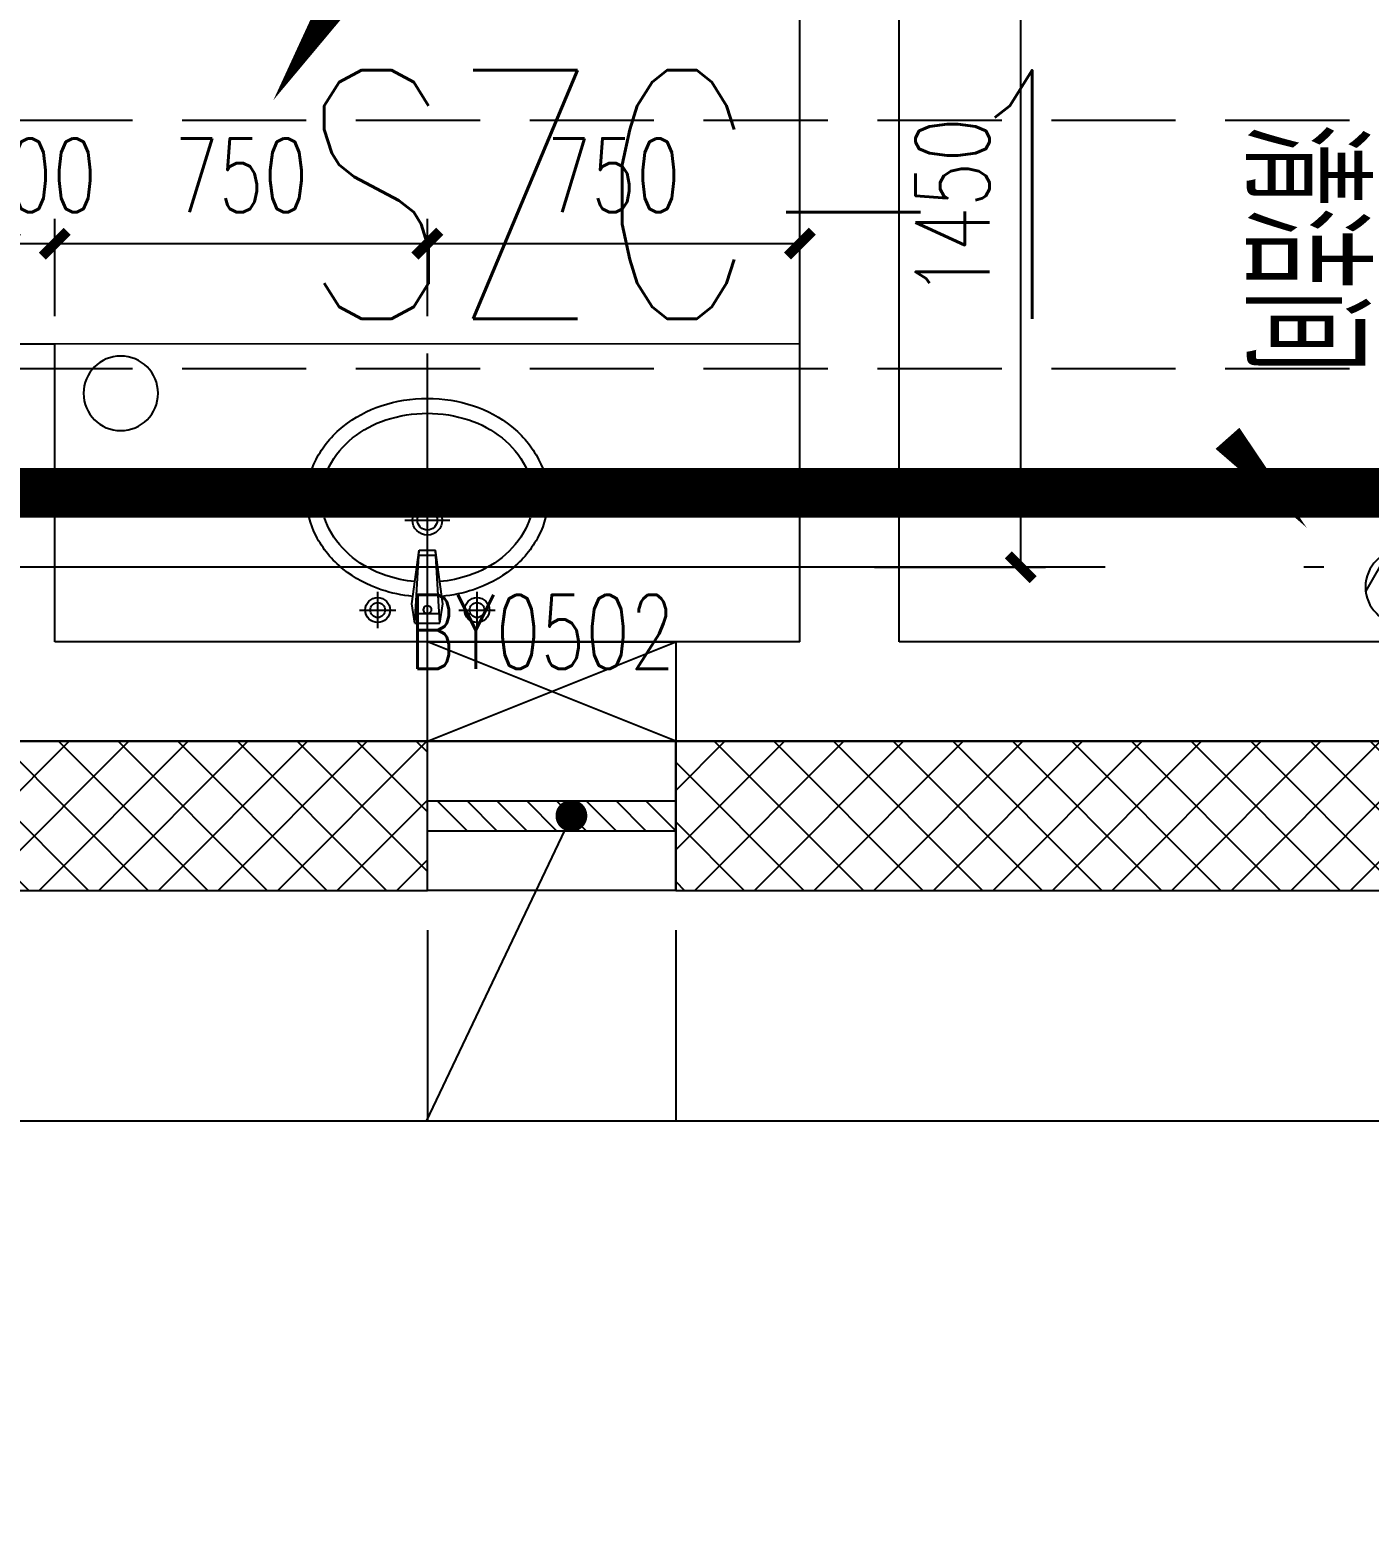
# Model space of a CAD drawing. Extents: x -222544 to -13848, y -31368 to 85559.
# Drawn here: x -38288 to -35592, y 20505 to 23522 of the extents above; entities that cross this region are included whole.
import ezdxf
from ezdxf.enums import TextEntityAlignment as Align
from ezdxf.xclip import XClip

# ---------------------------------------------------------------- set-up
doc = ezdxf.new("R2010")
doc.units = 0
doc.header["$LTSCALE"] = 1000
doc.header["$MEASUREMENT"] = 0
doc.header["$XCLIPFRAME"] = 0
for name, pattern in [('10平面$0$10平面$1$DOTE', [2.4200000000000004, 2, -0.2, 0.02, -0.2]), ('10平面$0$CENTER', [2, 1.25, -0.25, 0.25, -0.25]), ('10平面$0$DASH', [0.35, 0.25, -0.1]), ('10平面$0$DOTE', [2.4200000000000004, 2, -0.2, 0.02, -0.2])]:
    doc.linetypes.add(name, pattern=pattern)
doc.layers.get('Defpoints').update_dxf_attribs({"color": 210})
for name, color, linetype in [('10平面$0$10平面$1$A-AXIS-DOTE', 14, '10平面$0$10平面$1$DOTE'), ('10平面$0$A-AXIS-DOTE', 14, '10平面$0$DOTE'), ('10平面$0$A-AXIS-DP', 126, 'Continuous'), ('10平面$0$A-AXIS-SYMB', 3, 'Continuous'), ('10平面$0$A-HATCH-2', 251, 'Continuous'), ('10平面$0$A-LIN-V', 9, 'Continuous'), ('10平面$0$A-TEXT', 61, 'Continuous'), ('10平面$0$A-WC', 223, 'Continuous'), ('10平面$0$A-WINDOW', 140, 'Continuous'), ('10平面$0$AS-WALL', 40, 'Continuous'), ('10平面$0$AS-结构边线层', 200, 'Continuous'), ('10平面$0$DIM_ELEV', 3, 'Continuous'), ('10平面$0$PUB_HATCH', 8, 'Continuous'), ('10平面$0$建-门窗编号', 7, 'Continuous'), ('A-AXIS-DP', 126, 'Continuous'), ('A-WINDOW', 140, 'Continuous'), ('DIM_SYMB', 3, 'Continuous')]:
    doc.layers.add(name, color=color, linetype=linetype)
doc.layers.add('10平面$0$THIN', color=7, linetype='Continuous', lineweight=0)
doc.layers.add('10平面$0$柱间支撑', color=6, linetype='10平面$0$CENTER', lineweight=0)
doc.styles.add('10平面$0$_TCH_DIM_T3', font='SIMPLEX', dxfattribs={"width": 0.7058823529411765, "bigfont": 'GBCBIG'})
doc.styles.add('10平面$0$A-WIN-LABEL', font='SIMPLEX', dxfattribs={"bigfont": 'GBCBIG'})
doc.styles.add('10平面$0$TSSD_Rein', font='tj-romans1.shx', dxfattribs={"width": 0.7, "bigfont": 'tj-hztxt.shx'})
doc.styles.add('10平面$1$_TCH_WINDOW', font='SIMPLEX', dxfattribs={"height": 3.5, "bigfont": 'GBCBIG'})
doc.styles.add('_TCH_DIM_T3', font='SIMPLEX', dxfattribs={"width": 0.7058823529411765, "bigfont": 'GBCBIG'})
doc.dimstyles.new('10平面$0$_TCH_ARCH&&80', dxfattribs={"dimtxt": 238, "dimasz": 80, "dimexe": 80, "dimexo": 80, "dimgap": 101, "dimtad": 1, "dimdec": 0, "dimzin": 0, "dimdsep": 46, "dimtxsty": '10平面$0$_TCH_DIM_T3', "dimblk": '10平面$0$_ArchTick', "dimcen": 0.09, "dimclrt": 7, "dimazin": 2, "dimtfac": 1, "dimtdec": 0, "dimtix": 1, "dimtmove": 2, "dimatfit": 3, "dimfxl": 0, "dimtolj": 1, "dimtzin": 0, "dimarcsym": 0})
doc.dimstyles.new('_TCH_ARCH&&50', dxfattribs={"dimtxt": 148.75, "dimasz": 50, "dimexe": 50, "dimexo": 50, "dimgap": 63.12500000000001, "dimtad": 1, "dimdec": 0, "dimzin": 0, "dimdsep": 46, "dimtxsty": '_TCH_DIM_T3', "dimblk": 'ARCHTICK', "dimcen": 0.09, "dimclrt": 7, "dimazin": 2, "dimtfac": 1, "dimtdec": 0, "dimtix": 1, "dimtmove": 2, "dimatfit": 3, "dimfxl": 0, "dimtolj": 1, "dimtzin": 0, "dimarcsym": 0})
pattern_1 = [(45, (60, 0), (-60.000060993344, 60.000060993344), []), (135, (60, 0), (-60.000060993344, -60.00006099334399), [])]

# ---------------------------------------------------------------- blocks, each defined once
blk = doc.blocks.new('10平面$0$dote')
at = {"layer": '10平面$0$A-AXIS-DOTE', "ltscale": 2}
blk.add_line((98696.38485717773, -164750.0000000019), (-75513.61514282224, -164750.0000000009), dxfattribs=at)
blk.add_lwpolyline([(-35305.3199793071, -50417.38143724785), (-8818.791725375806, 31214.71428946406)], dxfattribs=at)
blk = doc.blocks.new('10平面$0$45345')
at = {"layer": '10平面$0$A-WC'}
h = blk.add_hatch(dxfattribs=at)
h.set_pattern_fill('ANSI31', color=256, scale=10, angle=7.69694232914171e-13)
h.set_pattern_definition([(30.00000000072439, (40598742844.53468, 3385776346.450553), (-7.937500000173811, 13.74815328497761), [])])
edge = h.paths.add_edge_path()
edge.add_arc((40598742441.34776, 3385774511.717568), 50, 0, 360)
blk.add_circle((40598742441.34776, 3385774511.717568), 50, dxfattribs=at)
blk = doc.blocks.new('10平面$0$343243')
at = {"layer": '10平面$0$10平面$1$A-AXIS-DOTE'}
blk.add_lwpolyline([(-137039.1845359175, 783549.9999155595), (-137039.1845291465, 784209.9999155595)], dxfattribs=at)
at = {"layer": '10平面$0$A-WC'}
for p, q in [((-137039.1845330456, 783829.9407035712), (-137039.1845321211, 783920.0591275479)), ((-137084.2437445717, 783874.9999160218), (-136994.125320595, 783874.9999150973)), ((-137070.6291553337, 783706.5430113167), (-137055.8879810546, 783814.2154559261)), ((-137064.1845347106, 783667.647857158), (-137055.8879810546, 783814.2154559261)), ((-137056.3608064828, 783804.1132499352), (-137022.0082601383, 783804.1132495828)), ((-137055.8879810546, 783814.2154559261), (-137022.4810853592, 783814.2154555834)), ((-137014.1845347106, 783667.6478566449), (-137022.4810853592, 783814.2154555834)), ((-137007.7399132893, 783706.5430106715), (-137022.4810853592, 783814.2154555834)), ((-137139.1845348148, 783657.4854848898), (-137139.1845340656, 783730.5143482811)), ((-136939.1845348148, 783657.485482838), (-136939.1845340656, 783730.5143462293)), ((-137175.6989661359, 783693.99991696), (-137102.6701027446, 783693.9999162109)), ((-137064.1845347106, 783667.647857158), (-137070.6291553337, 783706.5430113167)), ((-137014.1845347106, 783667.6478566449), (-137007.7399132893, 783706.5430106715)), ((-136975.6989661359, 783693.9999149082), (-136902.6701027446, 783693.9999141591)), ((-137064.1845347106, 783667.647857158), (-137014.1845347106, 783667.6478566449)), ((-137063.069927619, 783687.3385976467), (-137015.2991413982, 783687.3385971566))]:
    blk.add_line(p, q, dxfattribs=at)
for points in [[(-137068.5861527328, 783721.4655052931, -0.05503366445282638), (-137132.052788923, 783734.964308203, -0.0888493983857469), (-137208.3990421116, 783776.3516643569, -0.1049875008758899), (-137263.2745701811, 783843.1668952166, -0.1201703710503755), (-137282.0112499413, 783919.9999180507, -0.120170371050088), (-137263.2745686047, 783996.8329405003, -0.1049875008761855), (-137208.3990391642, 784063.6481702342, -0.08884939838595049), (-137132.0527851261, 784105.0355248217, -0.08005155327522542), (-137039.1845300698, 784119.9999155595, -0.08005155327514211)], [(-137039.1845300698, 784119.9999155595, -0.08005155327514211), (-136946.3162753206, 784105.0355229162, -0.08884939838606445), (-136869.9700221316, 784063.6481667622, -0.1049875008760499), (-136815.0944940622, 783996.8329359024, -0.120170371050193), (-136796.357814302, 783919.9999130684, -0.1201703710501875), (-136815.0944956387, 783843.1668906187, -0.1049875008760622), (-136869.9700250791, 783776.3516608849, -0.08884939838584911), (-136946.316279117, 783734.9643062975, -0.05503366445274368), (-137009.7829155841, 783721.4655046898, -0.0800515532754416)], [(-137064.5138742414, 783751.2102306456, -0.05606644776381915), (-137122.6293239315, 783763.445851482, -0.08884939838590888), (-137189.6757487428, 783799.7917643017, -0.1049875008761085), (-137236.6424184022, 783856.9773438561, -0.1201703710500949), (-137252.0112499413, 783919.9999177429, -0.1201703710501435), (-137236.642417109, 783983.0224913144, -0.1049875008761313), (-137189.6757462764, 784040.2080699052, -0.08884939838588762), (-137122.6293207193, 784076.5539813492, -0.08005155327528395), (-137039.1845303776, 784089.9999155595, -0.08005155327526944)], [(-137039.1845303776, 784089.9999155595, -0.08005155327526944), (-136955.7397403118, 784076.5539796371, -0.0888493983858896), (-136888.6933155005, 784040.2080668174, -0.1049875008761153), (-136841.7266458411, 783983.022487263, -0.1201703710501367), (-136826.357814302, 783919.9999133762, -0.1201703710501367), (-136841.7266471343, 783856.9773398046, -0.1049875008761155), (-136888.6933179669, 783799.7917612139, -0.08884939838591054), (-136955.7397435241, 783763.4458497699, -0.05606644776380701), (-137013.8551934652, 783751.2102301259, -0.08005155327530532)]]:
    blk.add_lwpolyline(points, format="xyb", dxfattribs=at)
for centre, radius in [((-137039.1845325833, 783874.9999155595), 30), ((-137039.1845325833, 783874.9999155595), 20), ((-137139.1845344402, 783693.9999165855), 25), ((-137139.1845344402, 783693.9999165855), 15), ((-136939.1845344402, 783693.9999145336), 25), ((-136939.1845344402, 783693.9999145336), 15)]:
    blk.add_circle(centre, radius, dxfattribs=at)
for centre, start, end in [((-137040.368334685, 783694.7285667062), 80.52522821089455, 279.4747706136177), ((-137038.0007341804, 783694.7285666818), 260.5252282108945, 99.47477061338024)]:
    blk.add_arc(centre, 7.191400878313289, start, end, dxfattribs=at)
blk = doc.blocks.new('10平面$0$G$CA7A27C8F')
at = {"layer": '10平面$0$A-AXIS-SYMB'}
for points in [[(1309.565780897043, -1862.886688232422, 0, 0, 0), (1839.565780897043, -1392.886688232422, 0, 64.00000000000001, 0), (1660.000742459447, -1552.123609111045, 0, 0, 0)], [(363.7503128051758, -3082.886688232422, 0, 0, 0), (979.5657808970427, -3472.886688232422, 0, 64.00000000000001, 0), (776.8067526002984, -3344.478057509405, 0, 0, 0)]]:
    blk.add_lwpolyline(points, format="xyseb", dxfattribs=at)
at = {"layer": '10平面$0$A-WC'}
blk.add_line((1469.585966636543, -3912.886690138839), (1469.560478822328, -2412.883340159431), dxfattribs=at)
at = {"layer": '10平面$0$AS-WALL'}
for p, q in [((2269.565788269159, -462.8866901384899), (2269.565788269276, -2312.886690138606)), ((2069.565788269166, -562.8866901385286), (2069.565788269269, -2212.886690138645)), ((2069.565788269269, -2212.886690138645), (469.5657882692757, -2212.886690139266)), ((2269.565788269159, -2312.886690138606), (2269.565788269276, -3962.886692041531)), ((2069.565788269167, -2412.886690138645), (369.5657882693146, -2412.886690139305)), ((2069.565788269167, -2412.886690138645), (2069.565788269273, -3912.886692041564)), ((2069.565788269273, -3912.886692041564), (1469.567178525713, -3912.886692041764)), ((1469.567178525746, -4012.886692041764), (1469.567178525713, -3912.886692041764)), ((2269.565788269276, -3962.886692041531), (2269.565788269396, -7212.886692046269))]:
    blk.add_line(p, q, dxfattribs=at)
at = {"layer": '10平面$0$A-LIN-V', "xscale": -1.5, "yscale": 1.5, "zscale": 1.5}
for p in [(60898115621.07091, -5078662966.917957), (60898115231.50041, -5078665547.58466)]:
    blk.add_blockref('10平面$0$45345', p, dxfattribs=at)
at = {"layer": '10平面$0$A-WINDOW', "rotation": 90}
blk.add_blockref('10平面$0$343243', (785699.5722886986, 133876.2995207682), dxfattribs=at)
at = {"layer": '10平面$0$A-TEXT', "style": '10平面$1$_TCH_WINDOW'}
blk.add_text('清洁间', height=231.4893617021278, dxfattribs=at).set_placement((1027.988727568183, -1514.808425423806))
blk = doc.blocks.new('10平面$0$43243')
at = {"layer": '10平面$0$AS-结构边线层'}
for points in [[(-230898.0392134977, 832219.9999999629), (-254254.1845321575, 760235.8172418061)], [(-196514.1845319155, 639549.9999947476), (-175294.1845318886, 639549.9999949341), (-175294.1845318901, 639719.9999949334), (-173454.184545077, 639719.9999949508), (-173454.1845450769, 640169.9996041389), (-171354.1845655983, 640169.9996053742), (-171354.1845655959, 639719.999994939), (-169514.184531931, 639719.9999949504), (-169514.184531931, 639549.9999949504), (-155994.18453193, 639549.9999950258), (-155994.1845319239, 639719.9999950267), (-146454.1845526675, 639719.9999947362), (-146454.1845526673, 640169.9996041316), (-144354.1845732057, 640169.9996053667), (-144354.184572941, 639719.9999953278), (-128354.1845286716, 639719.9999947196), (-128354.1845227627, 658059.9999962228), (-128054.1845227627, 658059.9999961429), (-128054.1845218127, 681329.9999961727), (-128354.1845218127, 681329.9999962106), (-128354.1845198617, 696459.9999962335), (-128054.1845216368, 696459.9999962758), (-128054.1845176247, 715679.9999961917)]]:
    blk.add_lwpolyline(points, dxfattribs=at)
blk = doc.blocks.new('10平面$0$w42343')
at = {"layer": '10平面$0$A-HATCH-2', "linetype": '10平面$0$DASH'}
for p, q in [((-263654.1845247769, 640970.0003759358), (-128354.1845264263, 640970.0003949694)), ((-263654.1845247769, 640470.0003759358), (-128354.184526356, 640470.0003949694))]:
    blk.add_line(p, q, dxfattribs=at)
blk = doc.blocks.new('10平面$0$3132')
at = {"layer": '10平面$0$DIM_ELEV', "linetype": '10平面$0$DASH', "const_width": 30}
blk.add_lwpolyline([(-138990, 644850), (-127910, 644850, -0.414213562373095), (-127410, 644350), (-127410, 639360, -0.414213562373095), (-127910, 638860), (-138990, 638860, -0.414213562373095), (-139490, 639360), (-139490, 644350, -0.414213562373095)], format="xyb", close=True, dxfattribs=at)
blk = doc.blocks.new('10平面$0$23124232432')
at = {"layer": '10平面$0$柱间支撑', "const_width": 100}
blk.add_lwpolyline([(-129054.1837504644, 640219.9996041292), (-137654.1837504644, 640219.9996041292)], dxfattribs=at)
at = {"layer": '10平面$0$THIN', "style": '10平面$0$TSSD_Rein', "width": 0.7}
blk.add_text('SZC-1', height=500, dxfattribs=at).set_placement((-133354.1837504644, 640419.9996041292), align=Align.BOTTOM_CENTER)
blk = doc.blocks.new('*U91')
at = {"color": 0}
for p, q in [((-250.000000492626, 149.9999999983263), (250.0000005524926, 149.9999999983263)), ((250.0000005524344, 29.99999999988336), (-250.0000004925678, 29.99999999988336)), ((-250.0000004925678, -30.00000000011664), (-190.0000004925679, 29.99999999988336)), ((-190.0000004925678, -30.00000000011664), (-130.0000004925679, 29.99999999988336)), ((-130.0000004925678, -30.00000000011664), (-70.0000004925679, 29.99999999988336)), ((-70.0000004925678, -30.00000000011664), (-10.00000049256792, 29.99999999988336)), ((-10.00000049256781, -30.00000000011664), (49.99999950743208, 29.99999999988336)), ((49.99999950743216, -30.00000000011664), (109.9999995074321, 29.99999999988336)), ((109.9999995074322, -30.00000000011664), (169.9999995074321, 29.99999999988336)), ((169.9999995074322, -30.00000000011664), (229.9999995074321, 29.99999999988336)), ((250.0000005524344, -30.00000000011664), (-250.0000004925678, -30.00000000011664)), ((-250.000000492626, -150.0000000016737), (250.0000005524926, -150.0000000016737))]:
    blk.add_line(p, q, dxfattribs=at)
for points in [[(-250.000000492626, -150.0000000016737), (-250.000000492626, 149.9999999983263)], [(250.0000005524926, -150.0000000016737), (250.0000005524926, 149.9999999983263)]]:
    blk.add_lwpolyline(points, dxfattribs=at)
blk = doc.blocks.new('*U90')
at = {"color": 0, "xscale": 0.001999999996058992, "yscale": 0.003333333333333334, "zscale": 0.001999999996058992}
blk.add_blockref('*U91', (0, 0), dxfattribs=at)
blk = doc.blocks.new('10平面$0$_ArchTick')
at = {"color": 0, "linetype": 'ByBlock', "const_width": 0.4}
blk.add_lwpolyline([(-0.5, -0.5), (0.5, 0.5)], dxfattribs=at)
blk = doc.blocks.new('*D1618')
at = {"layer": '10平面$0$A-AXIS-DP', "color": 0, "lineweight": -2, "transparency": 16777216}
for p, q in [((-133904.1845223077, 639339.9999953319), (-133904.1845223077, 638379.9999956114)), ((-133404.1845212625, 639339.9999952766), (-133404.1845212625, 638379.9999956114)), ((-133904.1845223077, 638459.9999956114), (-133984.1845223077, 638459.9999956114)), ((-133904.1845223077, 638459.9999956114), (-133404.1845212625, 638459.9999956114)), ((-133404.1845212625, 638459.9999956114), (-133324.1845212625, 638459.9999956114))]:
    blk.add_line(p, q, dxfattribs=at)
at = {"layer": 'Defpoints', "color": 0, "transparency": 16777216}
for p in [(-133904.1845223077, 639419.9999953319), (-133404.1845212625, 639419.9999952766), (-133404.1845212625, 638459.9999956114)]:
    blk.add_point(p, dxfattribs=at)
at = {"layer": '10平面$0$A-AXIS-DP', "color": 0, "lineweight": -2, "transparency": 16777216, "xscale": 80, "yscale": 80, "zscale": 80}
blk.add_blockref('10平面$0$_ArchTick', (-133904.1845223077, 638459.9999956114), dxfattribs=at)
at = {"layer": '10平面$0$A-AXIS-DP', "color": 0, "lineweight": -2, "transparency": 16777216, "xscale": 80, "yscale": 80, "zscale": 80, "rotation": 180}
blk.add_blockref('10平面$0$_ArchTick', (-133404.1845212625, 638459.9999956114), dxfattribs=at)
at = {"layer": '10平面$0$A-AXIS-DP', "color": 7, "transparency": 16777216, "insert": (-133654.1845217851, 638679.9999956114), "char_height": 238, "attachment_point": 5, "style": '10平面$0$_TCH_DIM_T3'}
blk.add_mtext('\\A1;500', dxfattribs=at)
blk = doc.blocks.new('*D1619')
at = {"layer": '10平面$0$A-AXIS-DP', "color": 0, "lineweight": -2, "transparency": 16777216}
for p, q in [((-133404.1845212625, 639339.9999952766), (-133404.1845212625, 638379.9999953321)), ((-128854.1845216369, 639339.9999947734), (-128854.1845216369, 638379.9999953321)), ((-133404.1845212625, 638459.9999953321), (-128854.1845216369, 638459.9999953321))]:
    blk.add_line(p, q, dxfattribs=at)
at = {"layer": 'Defpoints', "color": 0, "transparency": 16777216}
for p in [(-133404.1845212625, 639419.9999952766), (-128854.1845216369, 639419.9999947734), (-128854.1845216369, 638459.9999953321)]:
    blk.add_point(p, dxfattribs=at)
at = {"layer": '10平面$0$A-AXIS-DP', "color": 0, "lineweight": -2, "transparency": 16777216, "xscale": 80, "yscale": 80, "zscale": 80, "rotation": 180}
blk.add_blockref('10平面$0$_ArchTick', (-133404.1845212625, 638459.9999953321), dxfattribs=at)
at = {"layer": '10平面$0$A-AXIS-DP', "color": 0, "lineweight": -2, "transparency": 16777216, "xscale": 80, "yscale": 80, "zscale": 80}
blk.add_blockref('10平面$0$_ArchTick', (-128854.1845216369, 638459.9999953321), dxfattribs=at)
at = {"layer": '10平面$0$A-AXIS-DP', "color": 7, "transparency": 16777216, "insert": (-131129.1845214497, 638679.9999953321), "char_height": 238, "attachment_point": 5, "style": '10平面$0$_TCH_DIM_T3'}
blk.add_mtext('\\A1;4550', dxfattribs=at)
blk = doc.blocks.new('_ArchTick')
at = {"color": 0, "linetype": 'ByBlock', "const_width": 0.4}
blk.add_lwpolyline([(-0.5, -0.5), (0.5, 0.5)], dxfattribs=at)
blk = doc.blocks.new('*D391')
at = {"layer": 'A-AXIS-DP', "color": 0, "lineweight": -2, "transparency": 16777216}
for p, q in [((-36588.23638242599, 23890.5865493628), (-36243.57615733785, 23890.5865493628)), ((-36293.57615733785, 22440.58654987703), (-36293.57615733785, 23890.5865493628)), ((-36588.23638242541, 22440.58654987703), (-36243.57615733785, 22440.58654987703))]:
    blk.add_line(p, q, dxfattribs=at)
at = {"layer": 'Defpoints', "color": 0, "transparency": 16777216}
for p in [(-36638.23638242599, 23890.5865493628), (-36293.57615733785, 23890.5865493628), (-36638.23638242541, 22440.58654987703)]:
    blk.add_point(p, dxfattribs=at)
at = {"layer": 'A-AXIS-DP', "color": 0, "lineweight": -2, "transparency": 16777216, "xscale": 50, "yscale": 50, "zscale": 50}
for p, rotation in [((-36293.57615733785, 23890.5865493628), 90), ((-36293.57615733785, 22440.58654987703), 270)]:
    blk.add_blockref('_ArchTick', p, dxfattribs=dict(at, rotation=rotation))
at = {"layer": 'A-AXIS-DP', "color": 7, "transparency": 16777216, "insert": (-36431.07615733783, 23165.58654961992), "char_height": 148.75, "attachment_point": 5, "rotation": 90, "style": '_TCH_DIM_T3'}
blk.add_mtext('\\A1;1450', dxfattribs=at)
blk = doc.blocks.new('*D404')
at = {"layer": 'A-AXIS-DP', "color": 0, "lineweight": -2, "transparency": 16777216}
for p, q in [((-38338.23638432837, 22946.0711170352), (-38338.23638432837, 23141.81604779713)), ((-38238.23638432837, 22946.07111703523), (-38238.23638432837, 23141.81604779713)), ((-38338.23638432837, 23091.81604779713), (-38388.23638432837, 23091.81604779713)), ((-38338.23638432837, 23091.81604779713), (-38238.23638432837, 23091.81604779713)), ((-38238.23638432837, 23091.81604779713), (-38188.23638432837, 23091.81604779713))]:
    blk.add_line(p, q, dxfattribs=at)
at = {"layer": 'Defpoints', "color": 0, "transparency": 16777216}
for p in [(-38238.23638432837, 23091.81604779713), (-38338.23638432837, 22896.0711170352), (-38238.23638432837, 22896.07111703523)]:
    blk.add_point(p, dxfattribs=at)
at = {"layer": 'A-AXIS-DP', "color": 0, "lineweight": -2, "transparency": 16777216, "xscale": 50, "yscale": 50, "zscale": 50}
blk.add_blockref('_ArchTick', (-38338.23638432837, 23091.81604779713), dxfattribs=at)
at = {"layer": 'A-AXIS-DP', "color": 0, "lineweight": -2, "transparency": 16777216, "xscale": 50, "yscale": 50, "zscale": 50, "rotation": 180}
blk.add_blockref('_ArchTick', (-38238.23638432837, 23091.81604779713), dxfattribs=at)
at = {"layer": 'A-AXIS-DP', "color": 7, "transparency": 16777216, "insert": (-38288.23638432837, 23229.31604779713), "char_height": 148.75, "attachment_point": 5, "style": '_TCH_DIM_T3'}
blk.add_mtext('\\A1;100', dxfattribs=at)
blk = doc.blocks.new('*D405')
at = {"layer": 'A-AXIS-DP', "color": 0, "lineweight": -2, "transparency": 16777216}
for p, q in [((-38238.23638432837, 22946.07111703523), (-38238.23638432837, 23141.81604779724)), ((-37488.23470743583, 22946.07111703542), (-37488.23470743583, 23141.81604779724)), ((-38238.23638432837, 23091.81604779724), (-37488.23470743583, 23091.81604779724))]:
    blk.add_line(p, q, dxfattribs=at)
at = {"layer": 'Defpoints', "color": 0, "transparency": 16777216}
for p in [(-37488.23470743583, 23091.81604779724), (-38238.23638432837, 22896.07111703523), (-37488.23470743583, 22896.07111703542)]:
    blk.add_point(p, dxfattribs=at)
at = {"layer": 'A-AXIS-DP', "color": 0, "lineweight": -2, "transparency": 16777216, "xscale": 50, "yscale": 50, "zscale": 50, "rotation": 180}
blk.add_blockref('_ArchTick', (-38238.23638432837, 23091.81604779724), dxfattribs=at)
at = {"layer": 'A-AXIS-DP', "color": 0, "lineweight": -2, "transparency": 16777216, "xscale": 50, "yscale": 50, "zscale": 50}
blk.add_blockref('_ArchTick', (-37488.23470743583, 23091.81604779724), dxfattribs=at)
at = {"layer": 'A-AXIS-DP', "color": 7, "transparency": 16777216, "insert": (-37863.2355458821, 23229.31604779724), "char_height": 148.75, "attachment_point": 5, "style": '_TCH_DIM_T3'}
blk.add_mtext('\\A1;750', dxfattribs=at)
blk = doc.blocks.new('*D406')
at = {"layer": 'A-AXIS-DP', "color": 0, "lineweight": -2, "transparency": 16777216}
for p, q in [((-37488.23470743583, 22946.07111703542), (-37488.23470743583, 23141.81604779744)), ((-36738.23303244612, 22946.07111703562), (-36738.23303244612, 23141.81604779744)), ((-37488.23470743583, 23091.81604779744), (-36738.23303244612, 23091.81604779744))]:
    blk.add_line(p, q, dxfattribs=at)
at = {"layer": 'Defpoints', "color": 0, "transparency": 16777216}
for p in [(-36738.23303244612, 23091.81604779744), (-37488.23470743583, 22896.07111703542), (-36738.23303244612, 22896.07111703562)]:
    blk.add_point(p, dxfattribs=at)
at = {"layer": 'A-AXIS-DP', "color": 0, "lineweight": -2, "transparency": 16777216, "xscale": 50, "yscale": 50, "zscale": 50, "rotation": 180}
blk.add_blockref('_ArchTick', (-37488.23470743583, 23091.81604779744), dxfattribs=at)
at = {"layer": 'A-AXIS-DP', "color": 0, "lineweight": -2, "transparency": 16777216, "xscale": 50, "yscale": 50, "zscale": 50}
blk.add_blockref('_ArchTick', (-36738.23303244612, 23091.81604779744), dxfattribs=at)
at = {"layer": 'A-AXIS-DP', "color": 7, "transparency": 16777216, "insert": (-37113.23386994097, 23229.31604779744), "char_height": 148.75, "attachment_point": 5, "style": '_TCH_DIM_T3'}
blk.add_mtext('\\A1;750', dxfattribs=at)
blk = doc.blocks.new('10平面')
at = {"layer": '10平面$0$PUB_HATCH'}
h = blk.add_hatch(dxfattribs=at)
h.set_pattern_fill('多孔材料', color=256, scale=30, style=0)
h.set_pattern_definition(pattern_1)
h.paths.add_polyline_path([(-137854.184531925, 639419.9999957704), (-133904.1845222554, 639419.9999953337), (-133904.1845222222, 639719.9999953337), (-137854.1845318918, 639719.9999957704)])
h = blk.add_hatch(dxfattribs=at)
h.set_pattern_fill('多孔材料', color=256, scale=30, style=0)
h.set_pattern_definition(pattern_1)
h.paths.add_polyline_path([(-128354.1845286716, 639719.9999947196), (-133404.1845212304, 639719.9999952784), (-133404.1845212636, 639419.9999952784), (-128204.1845287078, 639419.9999947032), (-128204.1845286837, 639619.9999946825)])
at = {"layer": '10平面$0$A-AXIS-SYMB'}
blk.add_line((-133614.1845212461, 639569.9999953015), (-134275.8154579717, 638179.9999956235), dxfattribs=at)
at = {"layer": '10平面$0$A-AXIS-SYMB', "const_width": 32}
blk.add_lwpolyline([(-133607.3079039713, 639584.4468681414, 1), (-133621.061138521, 639555.5531224615, 1)], format="xyb", close=True, dxfattribs=at)
at = {"layer": '10平面$0$A-WINDOW'}
for p, q in [((-133904.1845323403, 639719.9999957517), (-133904.1845323403, 639919.9999960627)), ((-133904.1845323403, 639919.9999960627), (-133404.1845323403, 639919.9999960627)), ((-133904.1845324025, 639719.9999961179), (-133404.1845323403, 639919.9999960627)), ((-133404.1845323403, 639719.9999960626), (-133904.182858268, 639919.9999960627)), ((-133404.1845323403, 639919.9999960627), (-133404.1845323403, 639719.9999960626)), ((-133404.1845323403, 639719.9999960626), (-133904.1845324025, 639719.9999961179))]:
    blk.add_line(p, q, dxfattribs=at)
at = {"layer": '10平面$0$AS-WALL'}
for p, q in [((-133904.1845222222, 639719.9999953337), (-137854.1845318918, 639719.9999957704)), ((-133904.1845222554, 639419.9999953337), (-133904.1845222222, 639719.9999953337)), ((-128354.1845286716, 639719.9999947196), (-133404.1845212304, 639719.9999952784)), ((-133404.1845212304, 639719.9999952784), (-133404.1845212636, 639419.9999952784)), ((-137854.184531925, 639419.9999957704), (-133904.1845222554, 639419.9999953337)), ((-133404.1845212636, 639419.9999952784), (-128204.1845287078, 639419.9999947032))]:
    blk.add_line(p, q, dxfattribs=at)
at = {"rotation": 270}
blk.add_blockref('10平面$0$G$CA7A27C8F', (-130741.2978439385, 641989.5657839386), dxfattribs=at)
at = {"layer": '10平面$0$A-AXIS-DP'}
blk.add_blockref('10平面$0$3132', (0, 0), dxfattribs=at)
at = {"layer": '10平面$0$A-WINDOW'}
for name in ['10平面$0$43243', '10平面$0$w42343']:
    blk.add_blockref(name, (0, 0), dxfattribs=at)
ref = blk.add_blockref('*U90', (-133654.1845217386, 639569.9999953059), dxfattribs=dict(at, xscale=500.000000985252, yscale=-300, zscale=300, rotation=179.9999999936638))
ref.add_attrib('A', 'BY0502', (-133941.6845217468, 639865.6250002934), dxfattribs={"layer": '10平面$0$建-门窗编号', "height": 148.75, "rotation": 359.9999999936638, "style": '10平面$0$A-WIN-LABEL', "width": 0.7058823529411765})
at = {"layer": '10平面$0$AS-WALL'}
blk.add_blockref('10平面$0$dote', (-220736.3848571775, 804819.9999961853), dxfattribs=at)
at = {"layer": '10平面$0$柱间支撑'}
blk.add_blockref('10平面$0$23124232432', (0, 0), dxfattribs=at)
at = {"layer": '10平面$0$A-AXIS-DP'}
for p1, p2, distance, picture, middle in [((-133904.1845223077, 639419.9999953319), (-133404.1845212625, 639419.9999952766), -959.9999996651895, '*D1618', (-133654.1845217851, 638679.9999956114)), ((-133404.1845212625, 639419.9999952766), (-128854.1845216369, 639419.9999947734), -959.9999994413229, '*D1619', (-131129.1845214497, 638679.9999953321))]:
    dim = blk.add_aligned_dim(p1=p1, p2=p2, distance=distance, dimstyle='10平面$0$_TCH_ARCH&&80', dxfattribs=at)
    dim.commit()
    dim.dimension.update_dxf_attribs({"geometry": picture, "text_midpoint": middle})

msp = doc.modelspace()

# ---------------------------------------------------------------- block references
at = {"layer": 'A-WINDOW'}
ref = msp.add_blockref('10平面', (96415.94815165183, -617629.4134463065), dxfattribs=at)
XClip(ref).set_block_clipping_path([(-138597.93484546064, 638955.433728615), (-127699.43978448963, 643918.9745761734)])
at = {"layer": 'DIM_SYMB'}
ref = msp.add_blockref('10平面', (199076.4787006727, -794617.2831066152), dxfattribs=at)
XClip(ref).set_block_clipping_path([(-232392.0561316109, 827085.1265105864), (-225852.3232791438, 833011.0461944257)])

# ---------------------------------------------------------------- next in the draw order: linework, layer by layer
msp.add_lwpolyline([(-42181.98669380881, 26289.56112986687), (-31283.4916328378, 26289.56112986687), (-31283.4916328378, 21326.02028230857), (-42181.98669380881, 21326.02028230857)], close=True, dxfattribs=at)

# ---------------------------------------------------------------- next in the draw order: dimensions: what is measured, and where the dimension line sits
at = {"layer": 'A-AXIS-DP'}
for p1, p2, distance, picture, middle in [((-36638.23638242539, 22440.58654987702), (-36638.23638242597, 23890.58654936279), -344.66022508811875, '*D391', (-36431.07615733783, 23165.58654961992)), ((-38338.23638432837, 22896.0711170352), (-38238.23638432837, 22896.07111703523), 195.744930761899, '*D404', (-38288.23638432837, 23229.31604779713)), ((-38238.23638432837, 22896.07111703523), (-37488.23470743583, 22896.07111703542), 195.74493076182264, '*D405', (-37863.2355458821, 23229.31604779724)), ((-37488.23470743583, 22896.07111703542), (-36738.23303244612, 22896.07111703562), 195.74493076182262, '*D406', (-37113.23386994097, 23229.31604779744))]:
    dim = msp.add_aligned_dim(p1=p1, p2=p2, distance=distance, dimstyle='_TCH_ARCH&&50', dxfattribs=at)
    dim.commit()
    dim.dimension.update_dxf_attribs({"geometry": picture, "text_midpoint": middle})

doc.saveas('drawing.dxf')
